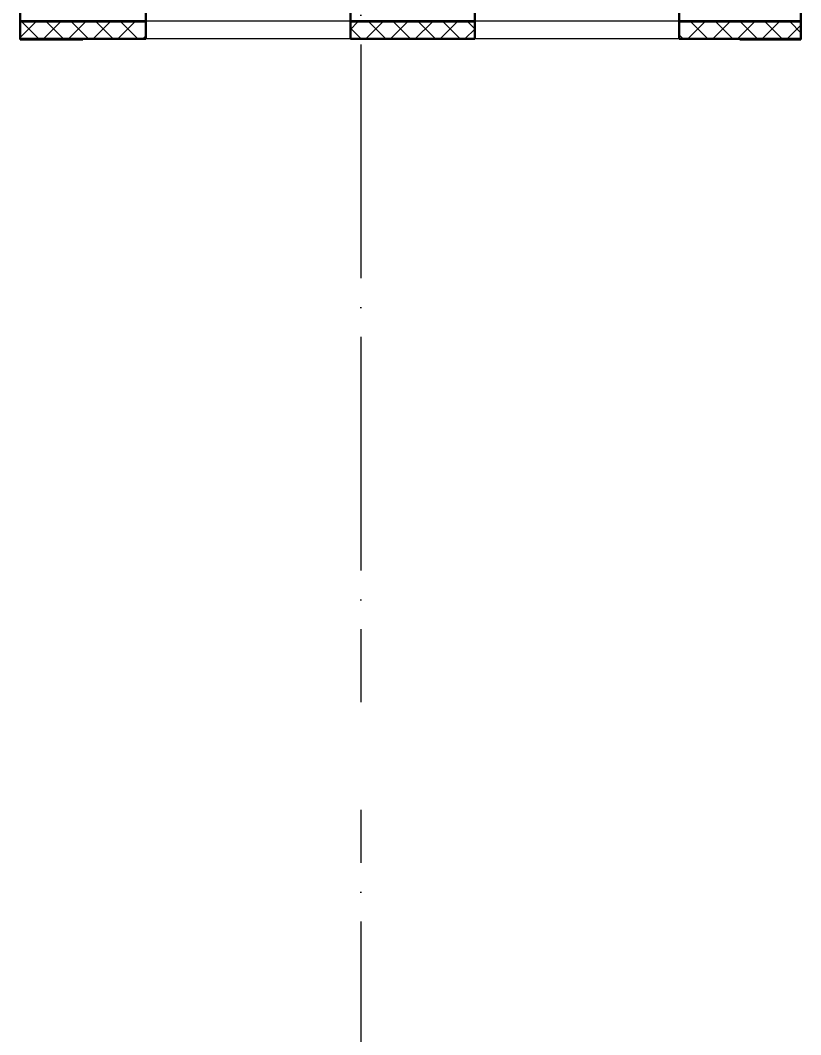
# Model space of a CAD drawing. Header units: millimetres. Extents: x -396912 to 182286, y -43638 to 41610.
# Drawn here: x -13871 to -7191, y 7152 to 15830 of the extents above; entities that cross this region are included whole.
import ezdxf
from ezdxf import colors
from ezdxf.entities.mleader import LeaderData, LeaderLine
from ezdxf.math import Vec2, Vec3

# ---------------------------------------------------------------- set-up
doc = ezdxf.new("R2010")
doc.units = ezdxf.units.MM
doc.linetypes.add('ADSK_Линия сетки', pattern=[25, 20, -2.5, 0, -2.5])
for name, color, linetype, lineweight in [('RC-Выноски', 7, 'Continuous', 0), ('Оси', 252, 'Continuous', 9), ('Стены внутренние', 7, 'Continuous', 18), ('Стены наружные', 7, 'Continuous', 18), ('Стены штриховка', 7, 'Continuous', 9)]:
    doc.layers.add(name, color=color, linetype=linetype, lineweight=lineweight)
doc.styles.add('RubezhCAD', font='', dxfattribs={"oblique": 10})
doc.styles.get('RubezhCAD').set_extended_font_data('GOST type A')

# ---------------------------------------------------------------- blocks, each defined once
blk = doc.blocks.new('1 этаж')
at = {"layer": 'Оси', "color": 251, "linetype": 'ADSK_Линия сетки', "ltscale": 100, "true_color": 0x636466}
blk.add_line((-16657.8, 32204.9), (-16657.8, -33771.9), dxfattribs=at)
at = {"layer": 'Стены внутренние', "color": 251, "lineweight": 30, "true_color": 0x636466}
for p, q in [((-19572.8, 15454.3), (-19572.8, 14904.3)), ((-18497.8, 14904.3), (-18497.8, 15454.3)), ((-16747.8, 15454.3), (-16747.8, 14904.3)), ((-15682.8, 14904.3), (-15682.8, 15454.3)), ((-13932.8, 15454.3), (-13932.8, 14904.3)), ((-12892.8, 14904.3), (-12892.8, 15454.3)), ((-19572.8, 14904.3), (-18497.8, 14904.3)), ((-19572.8, 14894.3), (-19572.8, 14752.3)), ((-18497.8, 14752.3), (-18497.8, 14894.3)), ((-16747.8, 14904.3), (-15682.8, 14904.3)), ((-16747.8, 14894.3), (-16747.8, 14752.3)), ((-15682.8, 14752.3), (-15682.8, 14894.3)), ((-13932.8, 14904.3), (-12892.8, 14904.3)), ((-13932.8, 14894.3), (-13932.8, 14752.3)), ((-12892.8, 14752.3), (-12892.8, 14894.3)), ((-19572.8, 14752.3), (-18497.8, 14752.3)), ((-16747.8, 14752.3), (-15682.8, 14752.3)), ((-13932.8, 14752.3), (-13412.8, 14752.3))]:
    blk.add_line(p, q, dxfattribs=at)
at = {"layer": 'Стены внутренние', "color": 251, "linetype": 'Continuous', "lineweight": 9, "true_color": 0x636466}
for p, q in [((-19570.8, 14766.3), (-19442.9, 14894.3)), ((-19417.1, 14754.3), (-19557.1, 14894.3)), ((-19370.7, 14754.3), (-19230.7, 14894.3)), ((-19204.9, 14754.3), (-19344.9, 14894.3)), ((-19158.6, 14754.3), (-19018.6, 14894.3)), ((-18992.8, 14754.3), (-19132.8, 14894.3)), ((-18946.5, 14754.3), (-18806.5, 14894.3)), ((-18780.7, 14754.3), (-18920.7, 14894.3)), ((-18734.3, 14754.3), (-18594.3, 14894.3)), ((-18568.5, 14754.3), (-18708.5, 14894.3)), ((-16747.8, 14831.6), (-16685.2, 14894.3)), ((-16659.3, 14754.3), (-16747.8, 14842.7)), ((-16613, 14754.3), (-16473, 14894.3)), ((-16447.2, 14754.3), (-16587.2, 14894.3)), ((-16400.9, 14754.3), (-16260.9, 14894.3)), ((-16235.1, 14754.3), (-16375.1, 14894.3)), ((-16188.8, 14754.3), (-16048.8, 14894.3)), ((-16022.9, 14754.3), (-16162.9, 14894.3)), ((-15976.6, 14754.3), (-15836.6, 14894.3)), ((-15810.8, 14754.3), (-15950.8, 14894.3)), ((-15682.8, 14838.4), (-15738.7, 14894.3)), ((-13932.8, 14888.9), (-13927.4, 14894.3)), ((-13855.3, 14754.3), (-13715.3, 14894.3)), ((-13689.5, 14754.3), (-13829.5, 14894.3)), ((-13643.2, 14754.3), (-13503.2, 14894.3)), ((-13477.4, 14754.3), (-13617.4, 14894.3)), ((-13431, 14754.3), (-13291, 14894.3)), ((-13265.2, 14754.3), (-13405.2, 14894.3)), ((-13218.9, 14754.3), (-13078.9, 14894.3)), ((-13053.1, 14754.3), (-13193.1, 14894.3)), ((-13006.8, 14754.3), (-12892.8, 14868.3)), ((-12894.8, 14808.1), (-12981, 14894.3)), ((-19495, 14754.3), (-19496.2, 14752.3)), ((-19285.9, 14752.3), (-19287, 14754.3)), ((-18522.2, 14754.3), (-18499.8, 14776.7)), ((-16745.8, 14823.1), (-16747.8, 14826.6)), ((-16679.4, 14754.3), (-16680.6, 14752.3)), ((-16470.3, 14752.3), (-16471.4, 14754.3)), ((-15764.5, 14754.3), (-15682.8, 14836)), ((-13932.8, 14826), (-13930.8, 14826)), ((-13901.6, 14754.3), (-13930.8, 14783.4))]:
    blk.add_line(p, q, dxfattribs=at)
at = {"layer": 'Стены внутренние', "color": 251, "true_color": 0x636466}
for p, q in [((-16747.8, 14904.3), (-18497.8, 14904.3)), ((-13932.8, 14904.3), (-15682.8, 14904.3)), ((-16747.8, 14752.3), (-18497.8, 14752.3)), ((-13932.8, 14752.3), (-15682.8, 14752.3))]:
    blk.add_line(p, q, dxfattribs=at)
at = {"layer": 'Стены наружные', "color": 251, "lineweight": 30, "true_color": 0x636466}
for p, q in [((-19572.8, 14904.3), (-19572.8, 14894.3)), ((-18497.8, 14894.3), (-18497.8, 14904.3)), ((-16747.8, 14904.3), (-16747.8, 14894.3)), ((-15682.8, 14894.3), (-15682.8, 14904.3)), ((-13932.8, 14904.3), (-13932.8, 14894.3)), ((-12892.8, 14894.3), (-12892.8, 14904.3)), ((-19037.8, 14751.3), (-19572.8, 14751.3)), ((-19572.8, 14751.3), (-19572.8, 14746.3)), ((-19037.8, 14746.3), (-19037.8, 14751.3)), ((-12892.8, 14752.3), (-13412.8, 14752.3)), ((-13412.8, 14752.3), (-13412.8, 14747.3)), ((-12892.8, 14747.3), (-12892.8, 14752.3)), ((-19572.8, 14746.3), (-19037.8, 14746.3)), ((-13412.8, 14747.3), (-12892.8, 14747.3))]:
    blk.add_line(p, q, dxfattribs=at)
at = {"layer": 'Стены наружные', "color": 251, "linetype": 'Continuous', "lineweight": 9, "true_color": 0x636466}
for p, q in [((-19496.8, 14751.3), (-19499.7, 14746.3)), ((-19282.4, 14746.3), (-19285.3, 14751.3))]:
    blk.add_line(p, q, dxfattribs=at)
at = {"layer": 'Стены штриховка', "color": 251, "true_color": 0x636466}
for p, q in [((-18497.8, 14894.3), (-19572.8, 14894.3)), ((-15682.8, 14894.3), (-16747.8, 14894.3)), ((-12892.8, 14894.3), (-13932.8, 14894.3)), ((-19570.8, 14828.3), (-19572.8, 14828.3)), ((-19570.8, 14828.3), (-19570.8, 14754.3)), ((-19570.8, 14754.3), (-18499.8, 14754.3)), ((-18497.8, 14828.3), (-18499.8, 14828.3)), ((-18499.8, 14754.3), (-18499.8, 14828.3)), ((-16745.8, 14828.3), (-16747.8, 14828.3)), ((-16745.8, 14828.3), (-16745.8, 14754.3)), ((-16745.8, 14754.3), (-15684.8, 14754.3)), ((-15682.8, 14828.3), (-15684.8, 14828.3)), ((-15684.8, 14754.3), (-15684.8, 14828.3)), ((-13930.8, 14828.3), (-13932.8, 14828.3)), ((-13930.8, 14828.3), (-13930.8, 14754.3)), ((-13930.8, 14754.3), (-12894.8, 14754.3)), ((-12892.8, 14828.3), (-12894.8, 14828.3)), ((-12894.8, 14754.3), (-12894.8, 14828.3))]:
    blk.add_line(p, q, dxfattribs=at)
blk = doc.blocks.new('_None')

msp = doc.modelspace()

# ---------------------------------------------------------------- block references
msp.add_blockref('1 этаж', (5702.1, 918.2))

# ---------------------------------------------------------------- next in the draw order: leaders
at = {"layer": 'RC-Выноски'}
ml = msp.add_multileader_mtext('Standard', dxfattribs=at)
ml.set_content('ВВГнг(А)-LSLTx 2х1,5\\Pв подвал', color=256, style='RubezhCAD')
ml.set_leader_properties()
ml.set_arrow_properties(name='NONE')
ml.build(insert=Vec2(0, 0))
ml.multileader.update_dxf_attribs({"has_text_frame": 1, "text_left_attachment_type": 6, "text_right_attachment_type": 6, "dogleg_length": 2, "arrow_head_size": 400, "scale": 100})
ctx = ml.context
ctx.base_point, ctx.scale, ctx.char_height, ctx.arrow_head_size, ctx.landing_gap_size, ctx.plane_origin = Vec3(-33701.3, 9570.1), 100, 250, 400, 100, Vec3(-525844.7, -429537.1)
ctx.left_attachment, ctx.right_attachment, ctx.text_align_type = 6, 6, 1
notes = []
notes.append((ctx, [(1, (1, 1, 0), (-30435.9, 9570.1), (-1, 0), 200, [(0, [(-27186.1, 13434.8)], 0, [])])]))
ctx.mtext.insert, ctx.mtext.width, ctx.mtext.defined_height, ctx.mtext.alignment, ctx.mtext.flow_direction = Vec3(-32168.6, 9870.1), 4286.589, 1161.1, 2, 5
ctx.mtext.has_bg_fill, ctx.mtext.bg_color, ctx.mtext.bg_scale_factor, ctx.mtext.bg_transparency, ctx.mtext.use_window_bg_color = 1, -1027028792, 1.5, 0, 1
for ctx, leaders in notes:
    for number, flags, end, landing, length, lines in leaders:
        leader = LeaderData()
        leader.index, (leader.has_last_leader_line, leader.has_dogleg_vector, leader.attachment_direction) = number, flags
        leader.last_leader_point, leader.dogleg_vector, leader.dogleg_length = Vec3(end), Vec3(landing), length
        for number, points, colour, breaks in lines:
            line = LeaderLine()
            line.index, line.vertices, line.color, line.breaks = number, Vec3.list(points), colors.encode_raw_color(colour), breaks
            leader.lines.append(line)
        ctx.leaders.append(leader)

doc.saveas('drawing.dxf')
